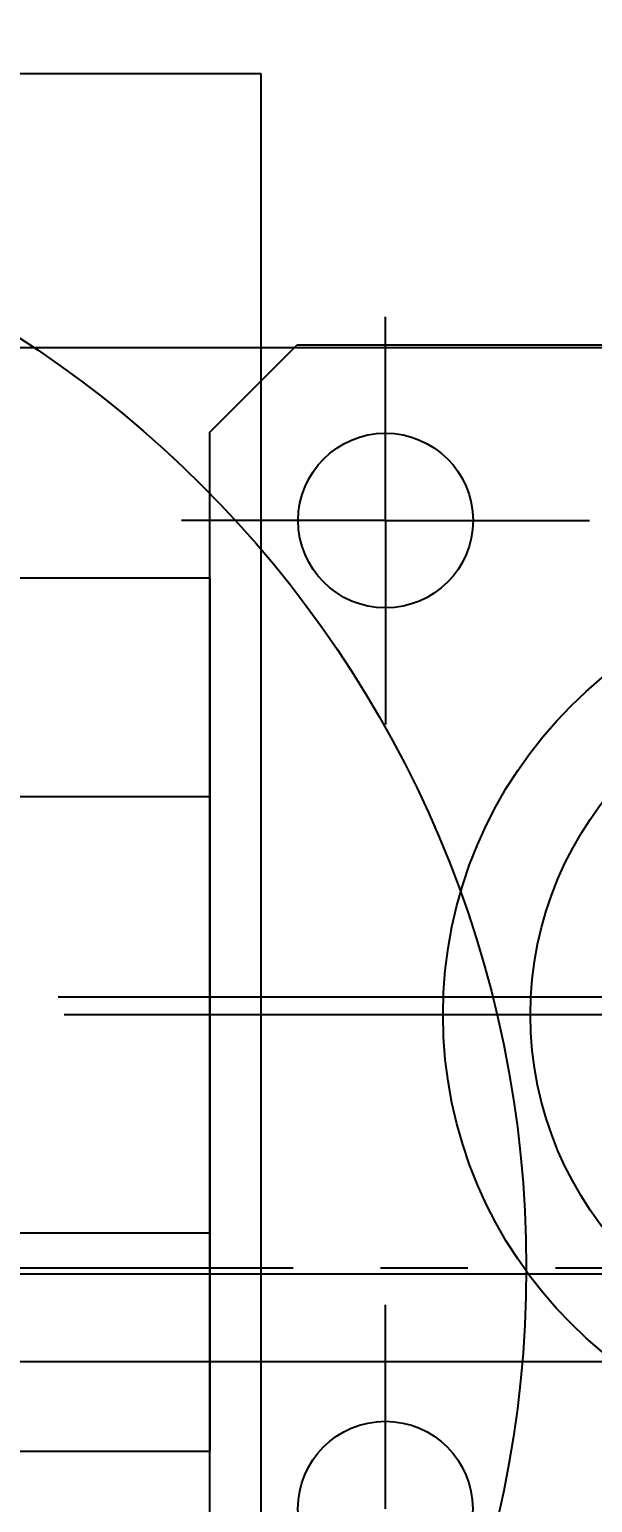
# Model space of a CAD drawing. Extents: x -381 to 213, y -63 to 250.
# Drawn here: x 20.69 to 30.35, y 140.52 to 165.81 of the extents above; entities that cross this region are included whole.
import ezdxf

# ---------------------------------------------------------------- set-up
doc = ezdxf.new("R2010")
doc.units = 0
doc.header["$MEASUREMENT"] = 0
for name, pattern in [('K5LT65535', [0]), ('K5LT_AXLED', [19.5, 15, -1.5, 1.5, -1.5]), ('K5LT_BASIC', [0]), ('K5LT_THIN', [0])]:
    doc.linetypes.add(name, pattern=pattern)
doc.layers.add('Системный слой', color=7, linetype='Continuous')
doc.styles.add('K5_DIMSTYLE', font='win_eskd.shx', dxfattribs={"width": 0.7, "oblique": 15, "bigfont": 'b_eskd.shx'})
doc.styles.add('K5_TEXTSTYLE', font='win_eskd.shx', dxfattribs={"width": 0.7, "oblique": 15, "bigfont": 'b_eskd.shx'})
doc.dimstyles.new('K5_DIMSTYLE14', dxfattribs={"dimtxt": 5, "dimasz": 1, "dimexe": 2, "dimexo": 0, "dimgap": 1, "dimtad": 1, "dimtxsty": 'K5_DIMSTYLE', "dimblk1": 'K5_OUTSIDE', "dimblk2": 'K5_OUTSIDE', "dimsah": 1, "dimcen": 5, "dimdle": 5, "dimclrd": 7, "dimclre": 7, "dimclrt": 7, "dimadec": 0, "dimazin": 0, "dimtfac": 0.666, "dimtdec": 4, "dimtmove": 0, "dimatfit": 3, "dimfxl": 0, "dimtvp": 1, "dimtolj": 1, "dimtzin": 0, "dimarcsym": 0})

# ---------------------------------------------------------------- blocks, each defined once
blk = doc.blocks.new('*D')
at = {"layer": 'Системный слой', "color": 7, "linetype": 'K5LT_THIN'}
for p, q in [((-149.074, 155.368), (-149.074, 203.891)), ((121.111, 135.447), (121.111, 203.891)), ((-149.074, 201.891), (-144.074, 202.549)), ((-144.074, 202.549), (-144.574, 201.891)), ((116.611, 201.891), (116.111, 202.549)), ((116.111, 202.549), (121.111, 201.891)), ((-144.074, 201.233), (-149.074, 201.891)), ((-149.074, 201.891), (121.111, 201.891)), ((-144.574, 201.891), (-144.074, 201.233)), ((121.111, 201.891), (116.111, 201.233)), ((116.111, 201.233), (116.611, 201.891)), ((-62.851, 194.699), (-160.397, 194.699)), ((-159.056, 189.699), (-158.397, 194.699)), ((-158.397, 194.699), (-157.739, 189.699)), ((-158.397, 194.699), (-158.397, 109.096)), ((-158.397, 190.199), (-159.056, 189.699)), ((-157.739, 189.699), (-158.397, 190.199)), ((-158.397, 109.096), (-159.056, 114.096)), ((-159.056, 114.096), (-158.397, 113.596)), ((-158.397, 113.596), (-157.739, 114.096)), ((-157.739, 114.096), (-158.397, 109.096)), ((-51.176, 109.096), (-160.397, 109.096))]:
    blk.add_line(p, q, dxfattribs=at)
at = {"layer": 'Системный слой'}
for points in [[(-144.574, 201.891), (-144.074, 202.549), (-149.074, 201.891), (-144.574, 201.891)], [(121.111, 201.891), (116.611, 201.891), (116.111, 202.549), (121.111, 201.891)], [(-144.074, 201.233), (-144.574, 201.891), (-149.074, 201.891), (-144.074, 201.233)], [(116.611, 201.891), (121.111, 201.891), (116.111, 201.233), (116.611, 201.891)], [(-158.397, 190.199), (-158.397, 194.699), (-159.056, 189.699), (-158.397, 190.199)], [(-157.739, 189.699), (-158.397, 194.699), (-158.397, 190.199), (-157.739, 189.699)], [(-158.397, 109.096), (-158.397, 113.596), (-159.056, 114.096), (-158.397, 109.096)], [(-158.397, 109.096), (-157.739, 114.096), (-158.397, 113.596), (-158.397, 109.096)]]:
    blk.add_solid(points, dxfattribs=at)
at = {"layer": 'Системный слой', "color": 7, "style": 'K5_TEXTSTYLE', "oblique": 20, "width": 0.7}
blk.add_text('270,18', height=5, dxfattribs=at).set_placement((-22.637, 204.426))
blk.add_text('85,6', height=5, rotation=90, dxfattribs=at).set_placement((-160.932, 145.981))
blk = doc.blocks.new('K5_OUTSIDE')
at = {"color": 7, "linetype": 'K5LT_THIN'}
for p, q in [((0, 0), (-5, 0.658)), ((-5, 0.658), (-4.5, 0)), ((0, 0), (-7, 0)), ((-4.5, 0), (-5, -0.658)), ((-5, -0.658), (0, 0))]:
    blk.add_line(p, q, dxfattribs=at)
for points in [[(0, 0), (-4.5, 0), (-5, 0.658), (0, 0)], [(-4.5, 0), (0, 0), (-5, -0.658), (-4.5, 0)]]:
    blk.add_solid(points)
blk = doc.blocks.new('*U')
at = {"layer": 'Системный слой', "color": 5, "linetype": 'K5LT_BASIC'}
for p, q in [((43.495, 21.831), (-41.505, 21.831)), ((43.495, -22.169), (43.495, 21.831)), ((42.617, 15.679), (44.117, 17.179)), ((44.117, 17.179), (64.117, 17.179)), ((42.617, -4.321), (42.617, 15.679)), ((33.617, 13.178), (42.617, 13.178)), ((42.617, 13.178), (42.617, -1.822)), ((9.167, 9.428), (42.617, 9.428)), ((42.617, 9.428), (42.617, 1.928)), ((42.617, 1.928), (9.167, 1.928)), ((156.17, 1.223), (-168.83, 1.223)), ((-168.83, -0.277), (156.17, -0.277)), ((42.617, -1.822), (33.617, -1.822))]:
    blk.add_line(p, q, dxfattribs=at)
at = {"layer": 'Системный слой', "color": 30, "linetype": 'K5LT_AXLED'}
for p, q in [((45.631, 14.164), (45.631, 17.664)), ((45.631, 14.164), (42.131, 14.164)), ((45.631, 14.164), (49.131, 14.164)), ((45.631, 14.164), (45.631, 10.664)), ((94.013, 5.981), (25.516, 5.981)), ((94.013, 5.981), (25.516, 5.981)), ((94.013, 5.982), (27.498, 5.982)), ((94.013, 5.982), (27.498, 5.982)), ((94.013, 5.981), (29.478, 5.981)), ((94.013, 5.981), (29.478, 5.981)), ((54.117, 5.679), (40.117, 5.679)), ((54.117, 5.679), (40.617, 5.679)), ((54.117, 5.679), (40.617, 5.679)), ((29.045, 1.333), (50.045, 1.333)), ((29.045, 1.333), (43.545, 1.333)), ((45.627, -2.802), (45.627, 0.698))]:
    blk.add_line(p, q, dxfattribs=at)
blk = doc.blocks.new('*F')
at = {"layer": 'Системный слой', "color": 5, "linetype": 'K5LT65535'}
blk.add_lwpolyline([(51.001, 17.128), (12.537, 17.128), (12.537, 38.66), (15.36, 41.483), (49.093, 41.483), (50.983, 39.593), (51.001, 17.128)], dxfattribs=at)
at = {"layer": 'Системный слой', "color": 5, "linetype": 'K5LT_BASIC'}
for centre, radius in [((94.013, 5.981), 62.534), ((94.013, 5.981), 62.534), ((29.045, 1.333), 19), ((45.631, 14.164), 1.5), ((54.117, 5.679), 7.5), ((54.117, 5.679), 6), ((45.627, -2.802), 1.5)]:
    blk.add_circle(centre, radius, dxfattribs=at)
at = {"layer": 'Системный слой'}
blk.add_blockref('*U', (0, 0), dxfattribs=at)
blk.add_blockref('*U', (0, 0), dxfattribs=at)
blk.add_blockref('*U', (0, 0), dxfattribs=at)
blk.add_blockref('*U', (0, 0), dxfattribs=at)
blk.add_blockref('*U', (0, 0), dxfattribs=at)
blk.add_blockref('*U', (0, 0), dxfattribs=at)
blk.add_blockref('*U', (0, 0), dxfattribs=at)
blk.add_blockref('*U', (0, 0), dxfattribs=at)
blk.add_blockref('*U', (0, 0), dxfattribs=at)
blk.add_blockref('*U', (0, 0), dxfattribs=at)
blk.add_blockref('*U', (0, 0), dxfattribs=at)
blk.add_blockref('*U', (0, 0), dxfattribs=at)
blk.add_blockref('*U', (0, 0), dxfattribs=at)
blk.add_blockref('*U', (0, 0), dxfattribs=at)
blk.add_blockref('*U', (0, 0), dxfattribs=at)
blk.add_blockref('*U', (0, 0), dxfattribs=at)
blk.add_blockref('*U', (0, 0), dxfattribs=at)
blk.add_blockref('*U', (0, 0), dxfattribs=at)
blk.add_blockref('*U', (0, 0), dxfattribs=at)
blk.add_blockref('*U', (0, 0), dxfattribs=at)
blk.add_blockref('*U', (0, 0), dxfattribs=at)
blk.add_blockref('*U', (0, 0), dxfattribs=at)
blk.add_blockref('*U', (0, 0), dxfattribs=at)
blk.add_blockref('*U', (0, 0), dxfattribs=at)
blk.add_blockref('*U', (0, 0), dxfattribs=at)
blk.add_blockref('*U', (0, 0), dxfattribs=at)
blk.add_blockref('*U', (0, 0), dxfattribs=at)
blk.add_blockref('*U', (0, 0), dxfattribs=at)
blk.add_blockref('*U', (0, 0), dxfattribs=at)
blk.add_blockref('*U', (0, 0), dxfattribs=at)
blk.add_blockref('*U', (0, 0), dxfattribs=at)
blk.add_blockref('*U', (0, 0), dxfattribs=at)
blk.add_blockref('*U', (0, 0), dxfattribs=at)
blk.add_blockref('*U', (0, 0), dxfattribs=at)
blk.add_blockref('*U', (0, 0), dxfattribs=at)
blk.add_blockref('*U', (0, 0), dxfattribs=at)
blk.add_blockref('*U', (0, 0), dxfattribs=at)
blk.add_blockref('*U', (0, 0), dxfattribs=at)
blk.add_blockref('*U', (0, 0), dxfattribs=at)
blk.add_blockref('*U', (0, 0), dxfattribs=at)
blk.add_blockref('*U', (0, 0), dxfattribs=at)
blk.add_blockref('*U', (0, 0), dxfattribs=at)
blk.add_blockref('*U', (0, 0), dxfattribs=at)
blk.add_blockref('*U', (0, 0), dxfattribs=at)
blk.add_blockref('*U', (0, 0), dxfattribs=at)
blk.add_blockref('*U', (0, 0), dxfattribs=at)
blk.add_blockref('*U', (0, 0), dxfattribs=at)
blk.add_blockref('*U', (0, 0), dxfattribs=at)
blk.add_blockref('*U', (0, 0), dxfattribs=at)
blk.add_blockref('*U', (0, 0), dxfattribs=at)
blk.add_blockref('*U', (0, 0), dxfattribs=at)
blk.add_blockref('*U', (0, 0), dxfattribs=at)
blk.add_blockref('*U', (0, 0), dxfattribs=at)
blk.add_blockref('*U', (0, 0), dxfattribs=at)
blk.add_blockref('*U', (0, 0), dxfattribs=at)
blk.add_blockref('*U', (0, 0), dxfattribs=at)
blk.add_blockref('*U', (0, 0), dxfattribs=at)
blk.add_blockref('*U', (0, 0), dxfattribs=at)
blk.add_blockref('*U', (0, 0), dxfattribs=at)
blk.add_blockref('*U', (0, 0), dxfattribs=at)
blk.add_blockref('*U', (0, 0), dxfattribs=at)
blk.add_blockref('*U', (0, 0), dxfattribs=at)
blk.add_blockref('*U', (0, 0), dxfattribs=at)
blk.add_blockref('*U', (0, 0), dxfattribs=at)
blk.add_blockref('*U', (0, 0), dxfattribs=at)
blk.add_blockref('*U', (0, 0), dxfattribs=at)
blk.add_blockref('*U', (0, 0), dxfattribs=at)
blk.add_blockref('*U', (0, 0), dxfattribs=at)
blk.add_blockref('*U', (0, 0), dxfattribs=at)
blk.add_blockref('*U', (0, 0), dxfattribs=at)
blk.add_blockref('*U', (0, 0), dxfattribs=at)
blk.add_blockref('*U', (0, 0), dxfattribs=at)
blk.add_blockref('*U', (0, 0), dxfattribs=at)
blk.add_blockref('*U', (0, 0), dxfattribs=at)
blk.add_blockref('*U', (0, 0), dxfattribs=at)
blk.add_blockref('*U', (0, 0), dxfattribs=at)
blk.add_blockref('*U', (0, 0), dxfattribs=at)
blk.add_blockref('*U', (0, 0), dxfattribs=at)
blk.add_blockref('*U', (0, 0), dxfattribs=at)
blk.add_blockref('*U', (0, 0), dxfattribs=at)
blk.add_blockref('*U', (0, 0), dxfattribs=at)
blk.add_blockref('*U', (0, 0), dxfattribs=at)
blk.add_blockref('*U', (0, 0), dxfattribs=at)
blk.add_blockref('*U', (0, 0), dxfattribs=at)
blk.add_blockref('*U', (0, 0), dxfattribs=at)
blk.add_blockref('*U', (0, 0), dxfattribs=at)
blk.add_blockref('*U', (0, 0), dxfattribs=at)
blk.add_blockref('*U', (0, 0), dxfattribs=at)
blk.add_blockref('*U', (0, 0), dxfattribs=at)
blk.add_blockref('*U', (0, 0), dxfattribs=at)
blk.add_blockref('*U', (0, 0), dxfattribs=at)
blk.add_blockref('*U', (0, 0), dxfattribs=at)
blk.add_blockref('*U', (0, 0), dxfattribs=at)
blk.add_blockref('*U', (0, 0), dxfattribs=at)
blk.add_blockref('*U', (0, 0), dxfattribs=at)
blk.add_blockref('*U', (0, 0), dxfattribs=at)
blk.add_blockref('*U', (0, 0), dxfattribs=at)
blk.add_blockref('*U', (0, 0), dxfattribs=at)
blk.add_blockref('*U', (0, 0), dxfattribs=at)
blk.add_blockref('*U', (0, 0), dxfattribs=at)
blk.add_blockref('*U', (0, 0), dxfattribs=at)
blk.add_blockref('*U', (0, 0), dxfattribs=at)
blk.add_blockref('*U', (0, 0), dxfattribs=at)
blk.add_blockref('*U', (0, 0), dxfattribs=at)
blk.add_blockref('*U', (0, 0), dxfattribs=at)
blk.add_blockref('*U', (0, 0), dxfattribs=at)
blk.add_blockref('*U', (0, 0), dxfattribs=at)
blk.add_blockref('*U', (0, 0), dxfattribs=at)
blk.add_blockref('*U', (0, 0), dxfattribs=at)
blk.add_blockref('*U', (0, 0), dxfattribs=at)
blk.add_blockref('*U', (0, 0), dxfattribs=at)
blk.add_blockref('*U', (0, 0), dxfattribs=at)
blk.add_blockref('*U', (0, 0), dxfattribs=at)
blk.add_blockref('*U', (0, 0), dxfattribs=at)
blk.add_blockref('*U', (0, 0), dxfattribs=at)
blk.add_blockref('*U', (0, 0), dxfattribs=at)
blk.add_blockref('*U', (0, 0), dxfattribs=at)
blk.add_blockref('*U', (0, 0), dxfattribs=at)
blk.add_blockref('*U', (0, 0), dxfattribs=at)
blk.add_blockref('*U', (0, 0), dxfattribs=at)
blk.add_blockref('*U', (0, 0), dxfattribs=at)
blk.add_blockref('*U', (0, 0), dxfattribs=at)
blk.add_blockref('*U', (0, 0), dxfattribs=at)
blk.add_blockref('*U', (0, 0), dxfattribs=at)
blk.add_blockref('*U', (0, 0), dxfattribs=at)
blk.add_blockref('*U', (0, 0), dxfattribs=at)
blk.add_blockref('*U', (0, 0), dxfattribs=at)
blk.add_blockref('*U', (0, 0), dxfattribs=at)
blk.add_blockref('*U', (0, 0), dxfattribs=at)
blk.add_blockref('*U', (0, 0), dxfattribs=at)
blk.add_blockref('*U', (0, 0), dxfattribs=at)
blk.add_blockref('*U', (0, 0), dxfattribs=at)
blk.add_blockref('*U', (0, 0), dxfattribs=at)
blk.add_blockref('*U', (0, 0), dxfattribs=at)
blk.add_blockref('*U', (0, 0), dxfattribs=at)
blk.add_blockref('*U', (0, 0), dxfattribs=at)
blk.add_blockref('*U', (0, 0), dxfattribs=at)
blk.add_blockref('*U', (0, 0), dxfattribs=at)
blk.add_blockref('*U', (0, 0), dxfattribs=at)
blk.add_blockref('*U', (0, 0), dxfattribs=at)
blk.add_blockref('*U', (0, 0), dxfattribs=at)
blk.add_blockref('*U', (0, 0), dxfattribs=at)
blk.add_blockref('*U', (0, 0), dxfattribs=at)
blk.add_blockref('*U', (0, 0), dxfattribs=at)
blk.add_blockref('*U', (0, 0), dxfattribs=at)
blk.add_blockref('*U', (0, 0), dxfattribs=at)
blk.add_blockref('*U', (0, 0), dxfattribs=at)
blk.add_blockref('*U', (0, 0), dxfattribs=at)
blk.add_blockref('*U', (0, 0), dxfattribs=at)
blk.add_blockref('*U', (0, 0), dxfattribs=at)
blk.add_blockref('*U', (0, 0), dxfattribs=at)
blk.add_blockref('*U', (0, 0), dxfattribs=at)
blk.add_blockref('*U', (0, 0), dxfattribs=at)
blk.add_blockref('*U', (0, 0), dxfattribs=at)
blk.add_blockref('*U', (0, 0), dxfattribs=at)
blk.add_blockref('*U', (0, 0), dxfattribs=at)
blk.add_blockref('*U', (0, 0), dxfattribs=at)
blk.add_blockref('*U', (0, 0), dxfattribs=at)
blk.add_blockref('*U', (0, 0), dxfattribs=at)
blk.add_blockref('*U', (0, 0), dxfattribs=at)
blk.add_blockref('*U', (0, 0), dxfattribs=at)
blk.add_blockref('*U', (0, 0), dxfattribs=at)
blk.add_blockref('*U', (0, 0), dxfattribs=at)
blk.add_blockref('*U', (0, 0), dxfattribs=at)
blk.add_blockref('*U', (0, 0), dxfattribs=at)
blk.add_blockref('*U', (0, 0), dxfattribs=at)
blk.add_blockref('*U', (0, 0), dxfattribs=at)
blk.add_blockref('*U', (0, 0), dxfattribs=at)
blk.add_blockref('*U', (0, 0), dxfattribs=at)
blk.add_blockref('*U', (0, 0), dxfattribs=at)
blk.add_blockref('*U', (0, 0), dxfattribs=at)
blk.add_blockref('*U', (0, 0), dxfattribs=at)
blk.add_blockref('*U', (0, 0), dxfattribs=at)
blk.add_blockref('*U', (0, 0), dxfattribs=at)
blk.add_blockref('*U', (0, 0), dxfattribs=at)
blk.add_blockref('*U', (0, 0), dxfattribs=at)
blk.add_blockref('*U', (0, 0), dxfattribs=at)
blk.add_blockref('*U', (0, 0), dxfattribs=at)
blk.add_blockref('*U', (0, 0), dxfattribs=at)
blk.add_blockref('*U', (0, 0), dxfattribs=at)
blk.add_blockref('*U', (0, 0), dxfattribs=at)
blk.add_blockref('*U', (0, 0), dxfattribs=at)
blk.add_blockref('*U', (0, 0), dxfattribs=at)
blk.add_blockref('*U', (0, 0), dxfattribs=at)
blk.add_blockref('*U', (0, 0), dxfattribs=at)
blk.add_blockref('*U', (0, 0), dxfattribs=at)
blk.add_blockref('*U', (0, 0), dxfattribs=at)
blk.add_blockref('*U', (0, 0), dxfattribs=at)
blk.add_blockref('*U', (0, 0), dxfattribs=at)
blk.add_blockref('*U', (0, 0), dxfattribs=at)
blk.add_blockref('*U', (0, 0), dxfattribs=at)
blk.add_blockref('*U', (0, 0), dxfattribs=at)
blk.add_blockref('*U', (0, 0), dxfattribs=at)
blk.add_blockref('*U', (0, 0), dxfattribs=at)
blk.add_blockref('*U', (0, 0), dxfattribs=at)
blk.add_blockref('*U', (0, 0), dxfattribs=at)
blk.add_blockref('*U', (0, 0), dxfattribs=at)
blk.add_blockref('*U', (0, 0), dxfattribs=at)
blk.add_blockref('*U', (0, 0), dxfattribs=at)
blk.add_blockref('*U', (0, 0), dxfattribs=at)
blk.add_blockref('*U', (0, 0), dxfattribs=at)
blk.add_blockref('*U', (0, 0), dxfattribs=at)
blk.add_blockref('*U', (0, 0), dxfattribs=at)
blk.add_blockref('*U', (0, 0), dxfattribs=at)
blk.add_blockref('*U', (0, 0), dxfattribs=at)
blk.add_blockref('*U', (0, 0), dxfattribs=at)
blk.add_blockref('*U', (0, 0), dxfattribs=at)

msp = doc.modelspace()

# ---------------------------------------------------------------- block references
at = {"layer": 'Системный слой'}
msp.add_blockref('*F', (-18.831, 143.216), dxfattribs=at)

# ---------------------------------------------------------------- dimensions: what is measured, and where the dimension line sits
dim = msp.add_linear_dim(base=(-149.0741, 201.8911), p1=(-149.0741, 155.3678), p2=(121.1107, 135.4469), dimstyle='K5_DIMSTYLE14', override={"dimpost": ' '}, dxfattribs=at)
dim.commit()
dim.dimension.update_dxf_attribs({"geometry": '*D', "text_midpoint": (-22.6366, 204.4257), "dimtype": 160})
dim = msp.add_linear_dim(base=(-158.397, 194.699), p1=(-62.851, 194.699), p2=(-51.176, 109.096), angle=90, dimstyle='K5_DIMSTYLE14', override={"dimpost": ' '}, dxfattribs=at)
dim.commit()
dim.dimension.update_dxf_attribs({"geometry": '*D', "text_midpoint": (-160.932, 145.981), "dimtype": 160})

doc.saveas('drawing.dxf')
